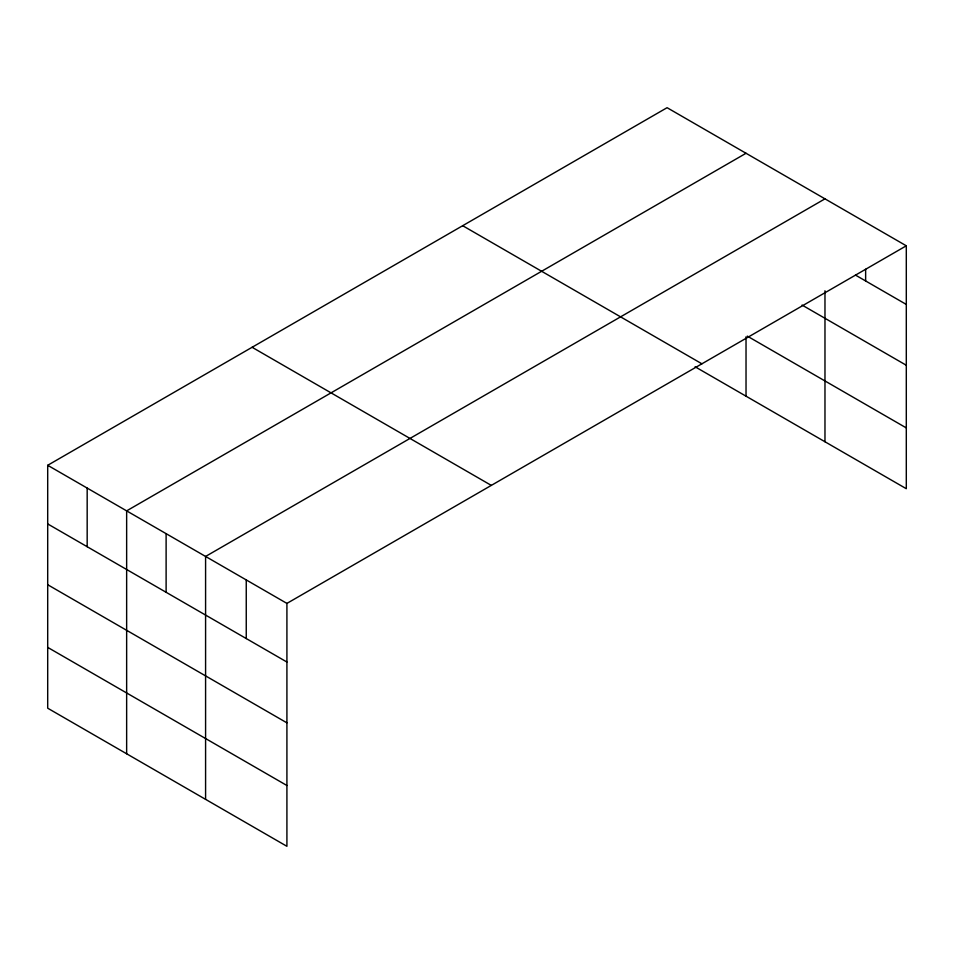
<?xml version="1.0" encoding="UTF-8"?>
<svg xmlns="http://www.w3.org/2000/svg" width="954" height="954" viewBox="0 0 954 954"><rect width="100%" height="100%" fill="white"/><g stroke="black" fill="none" stroke-linecap="round" stroke-linejoin="round"><path stroke-width="1.43" d="M47.7 465.29L286.915 603.405L286.915 846.305L47.7 708.202L47.7 465.29L667.084 107.695L906.3 245.798L906.3 488.71L695.096 366.777M746.028 153.272L126.643 510.867L126.643 753.779M824.971 198.849L205.587 556.444L205.587 799.357M286.915 603.405L906.3 245.798M855.464 275.086L906.3 304.433M802.052 305.053L906.3 365.251M747.292 336.106L906.3 427.905M462.69 225.704L701.905 363.808M252.094 347.28L491.31 485.395M47.7 523.925L286.915 662.028M47.7 584.73L286.915 722.846M47.7 647.384L286.915 785.5M865.636 269.231L865.636 280.953M824.971 290.779L824.971 441.75M746.028 336.81L746.028 396.172M246.251 579.925L246.251 638.548M166.115 533.656L166.115 592.291M87.172 488.078L87.172 546.714"/></g></svg>
